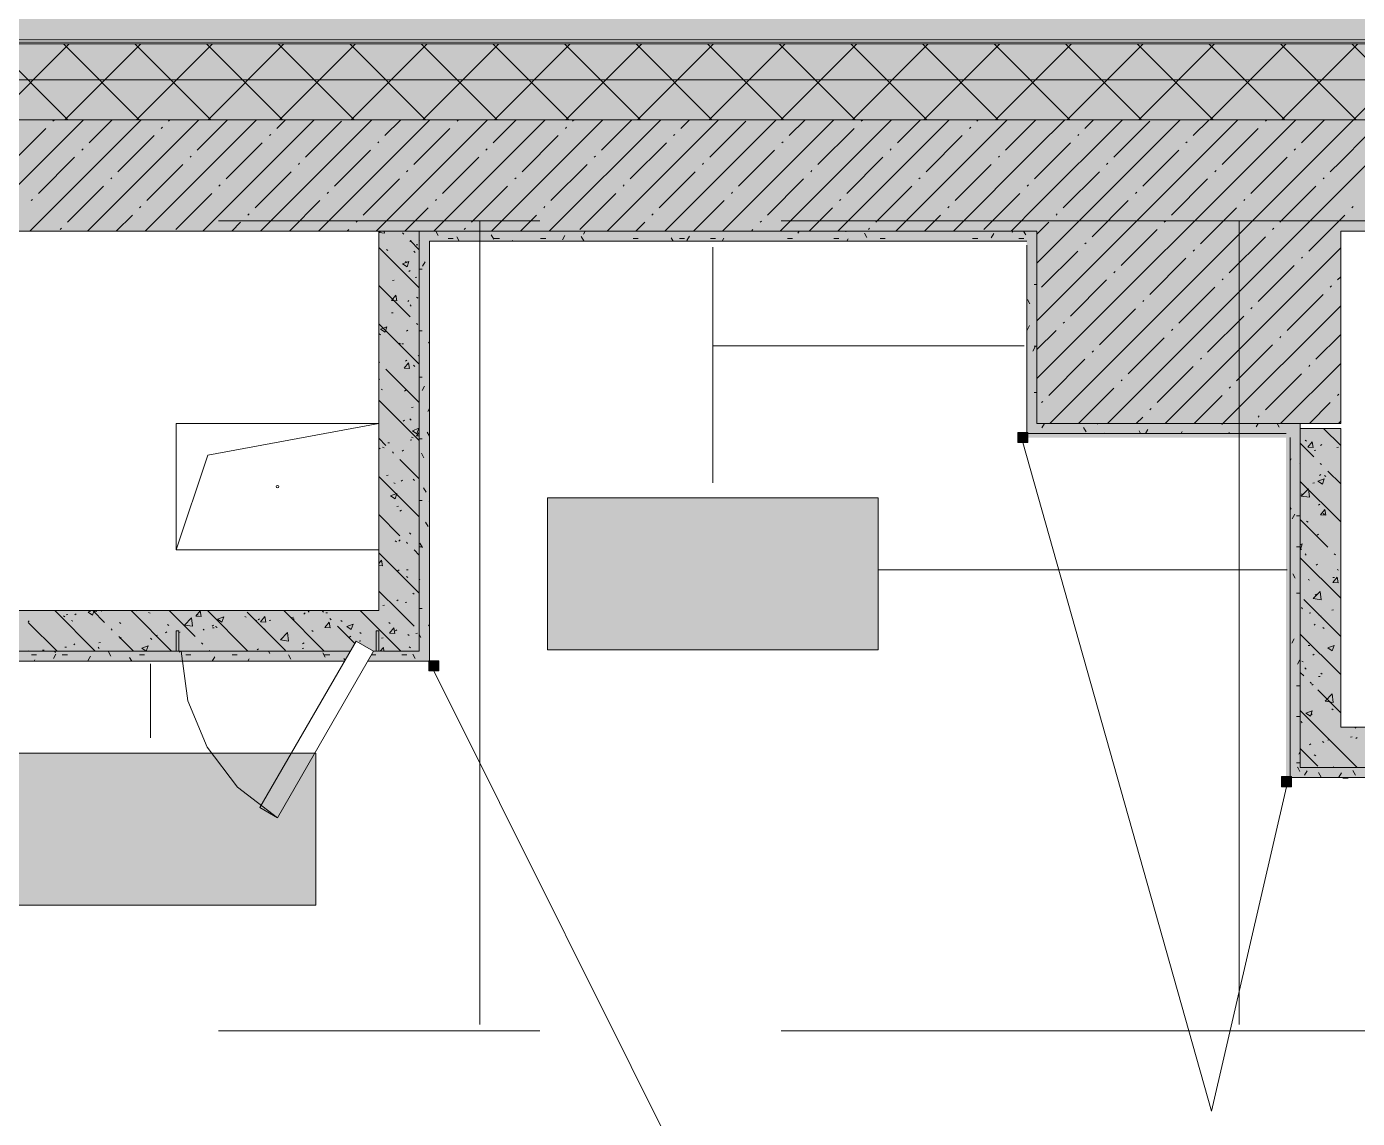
# Model space of a CAD drawing. Header units: millimetres. Extents: x -3817 to 677485, y -22715 to 103890.
# Drawn here: x 568283 to 570911, y 15104 to 17261 of the extents above; entities that cross this region are included whole.
import ezdxf

# ---------------------------------------------------------------- set-up
doc = ezdxf.new("R2010")
doc.units = ezdxf.units.MM
doc.layers.add('PDF _Геометрия', color=7, linetype='Continuous', true_color=0x1d1d1d)
doc.layers.add('PDF _Сплошная заливка', color=7, linetype='Continuous', true_color=0xffffff)

msp = doc.modelspace()

# ---------------------------------------------------------------- hatches: boundary and pattern name
at = {"layer": 'PDF _Сплошная заливка', "true_color": 0xd4d4d4, "transparency": 33554559}
msp.add_hatch(color=254, dxfattribs=at).paths.add_polyline_path([(551323.7, 16651.8), (551900.1, 16651.8), (551900.1, 17234.9), (590928.1, 17234.9), (590928.1, 25765.2), (586096.2, 25765.2), (586096.2, 29274.9), (549759, 29274.9), (549759, 16651.8), (550593, 16651.8)])
at = {"layer": 'PDF _Сплошная заливка', "transparency": 33554559}
h = msp.add_hatch(color=256, dxfattribs=at)
h.paths.add_polyline_path([(585778.1, 17076.9), (587578.1, 17076.9), (587578.1, 17226.9), (585778.1, 17226.9)], flags=0)
h.paths.add_polyline_path([(584278.1, 17076.9), (584278.1, 17226.9), (582195.1, 17226.9), (582195.1, 17076.9), (584206.9, 17076.9)], flags=0)
h.paths.add_polyline_path([(585178.1, 17076.9), (585408.1, 17076.9), (585408.1, 17226.9), (585178.1, 17226.9)], flags=0)
h.paths.add_polyline_path([(588858.1, 17076.9), (588858.1, 17226.9), (588478.1, 17226.9), (588478.1, 17076.9), (588591.4, 17076.9)], flags=0)
h.paths.add_polyline_path([(591155.8, 17076.9), (591155.8, 17226.9), (588878.1, 17226.9), (588878.1, 17076.9), (590783.6, 17076.9)], flags=0)
h.paths.add_polyline_path([(581284, 17076.9), (581395.1, 17076.9), (581395.1, 17226.9), (577788.4, 17226.9), (577788.4, 17076.9), (579822.5, 17076.9)], flags=0)
h.paths.add_polyline_path([(576588.4, 17076.9), (576588.4, 17226.9), (571968.1, 17226.9), (571968.1, 17076.9), (574678.1, 17076.9)], flags=0)
h.paths.add_polyline_path([(571053.6, 17076.9), (571168.1, 17076.9), (571168.1, 17226.9), (565028.1, 17226.9), (565028.1, 17076.9), (569592.2, 17076.9)], flags=0)
h.paths.add_polyline_path([(557900.3, 17076.9), (558928.1, 17076.9), (558928.1, 17226.9), (552208.1, 17226.9), (552208.1, 17169.9), (552058.1, 17169.9), (552058.1, 17076.9), (556828.1, 17076.9)], flags=0)
h.paths.add_polyline_path([(560092.6, 17076.9), (560428.1, 17076.9), (560428.1, 17226.9), (559828.1, 17226.9), (559828.1, 17076.9)], flags=0)
h.paths.add_polyline_path([(561328.1, 17076.9), (561928.1, 17076.9), (561928.1, 17226.9), (561328.1, 17226.9)], flags=0)
h = msp.add_hatch(color=256, dxfattribs=at)
h.paths.add_polyline_path([(567838.1, 16856.9), (570278.4, 16856.9), (570278.4, 17076.9), (566598.1, 17076.9), (566598.1, 16856.9), (567399.9, 16856.9)], flags=0)
h.paths.add_polyline_path([(584278.1, 16856.9), (584278.1, 17076.9), (582778.1, 17076.9), (582778.1, 16856.9), (584206.9, 16856.9)], flags=0)
h.paths.add_polyline_path([(571168.1, 16856.9), (571168.1, 17076.9), (570878.4, 17076.9), (570878.4, 16856.9), (571053.6, 16856.9)], flags=0)
h.paths.add_polyline_path([(572378.1, 16856.9), (574078.1, 16856.9), (574078.1, 17076.9), (571968.1, 17076.9), (571968.1, 16856.9), (572158.1, 16856.9)], flags=0)
h.paths.add_polyline_path([(581395.1, 16856.9), (581395.1, 17076.9), (578578.1, 17076.9), (578578.1, 16856.9), (581284, 16856.9)], flags=0)
h.paths.add_polyline_path([(577978.1, 16856.9), (577978.1, 17076.9), (577788.4, 17076.9), (577788.4, 16856.9)], flags=0)
h.paths.add_polyline_path([(576588.4, 16856.9), (576588.4, 17076.9), (574678.1, 17076.9), (574678.1, 16856.9)], flags=0)
for points in [[(570278.4, 16476.9), (570878.4, 16477.7), (570878.4, 17076.9), (570278.4, 17076.9), (570278.4, 16477.7)], [(568978.1, 16106.9), (569058.1, 16106.9), (569058.1, 16856.9), (568978.1, 16856.9), (568978.1, 16477.7)], [(570778.4, 15796.9), (570798.4, 15796.9), (570798.4, 16476.9), (570778.4, 16476.9), (570778.4, 16448.9)], [(568743.5, 16026.9), (568921.9, 16026.9), (568933.5, 16046.9), (568968.1, 16026.9), (568973.1, 16026.9), (568973.1, 16066.9), (568978.1, 16066.9), (568978.1, 16026.9), (569058.1, 16026.9), (569058.1, 16106.9), (568038.1, 16106.9), (568038.1, 16026.9), (568578.1, 16026.9), (568578.1, 16066.9), (568583.1, 16066.9), (568583.1, 16026.9)], [(572158.1, 15796.9), (572158.1, 15876.9), (570878.4, 15876.9), (570878.4, 15796.9), (572138.1, 15796.9)], [(571053.6, 15776.9), (572138.1, 15776.9), (572138.1, 15796.9), (570778.4, 15796.9), (570778.4, 15776.9)]]:
    msp.add_hatch(color=256, dxfattribs=at).paths.add_polyline_path(points)
h = msp.add_hatch(color=256, dxfattribs=at)
h.paths.add_polyline_path([(568038.1, 16006.9), (568910.4, 16006.9), (568921.9, 16026.9), (568038.1, 16026.9)], flags=0)
h.paths.add_polyline_path([(568968.1, 16006.9), (569058.1, 16006.9), (569058.1, 16026.9), (568967.1, 16025.1), (568956.6, 16006.9)], flags=0)

# ---------------------------------------------------------------- linework, layer by layer
at = {"layer": 'PDF _Геометрия', "color": 8, "lineweight": 9, "true_color": 0x808080}
msp.add_lwpolyline([(590928.1, 17234.9), (590928.1, 25765.2), (586096.2, 25765.2), (586096.2, 29274.9), (549759, 29274.9), (549759, 16651.8), (551900.1, 16651.8), (551900.1, 17234.9)], close=True, dxfattribs=at)
at = {"layer": 'PDF _Геометрия', "color": 9, "lineweight": 9, "true_color": 0xc0c0c0}
for points in [[(565109.4, 16855.9), (565109.4, 16396.8), (565129.4, 16396.8), (565329.4, 16396.8), (565329.4, 16876.9), (565878.1, 16876.9), (565878.1, 17076.9), (571168.1, 17076.9), (571168.1, 17234.9), (565028.1, 17234.9), (565028.1, 17076.9), (565028.1, 16876.9), (565008.6, 16876.9)], [(570878.4, 16856.9), (571168.1, 16856.9), (571168.1, 17076.9), (571168.1, 16856.9), (571968.1, 16856.9), (572158.1, 16856.9), (572158.1, 15876.9), (570878.4, 15876.9), (570878.4, 16466.9), (570798.4, 16466.9), (570798.4, 15796.9), (570878.4, 15796.9), (572138.1, 15796.9), (570798.4, 15796.9), (570798.4, 16476.9), (570778.4, 16476.9), (570278.4, 16476.9), (570278.4, 16856.9)], [(568578.1, 16106.9), (568978.1, 16106.9), (568038.1, 16106.9), (568038.1, 16856.9), (568978.1, 16856.9), (568978.1, 16106.9)], [(568956.6, 16006.9), (569058.1, 16006.9), (569078.1, 16006.9), (569078.1, 16836.9), (570258.4, 16836.9)], [(570258.4, 16476.9), (570258.4, 16456.9), (570770.4, 16456.9)], [(568046.1, 16006.9), (568910.4, 16006.9)], [(570778.4, 15796.9), (570778.4, 15776.9), (572138.1, 15776.9)]]:
    msp.add_lwpolyline(points, dxfattribs=at)
at = {"layer": 'PDF _Геометрия', "color": 7, "lineweight": 9}
for points in [[(571168.1, 17229.9), (565028.1, 17229.9)], [(571168.1, 17226.9), (565028.1, 17226.9)], [(571168.1, 17155.9), (565028.1, 17155.9)], [(571168.1, 17076.9), (570878.4, 17076.9), (570278.4, 17076.9), (566478.1, 17076.9)], [(570258.4, 16856.9), (569058.1, 16856.9), (568978.1, 16856.9)], [(569058.1, 16836.9), (569058.1, 16106.9), (569058.1, 16836.9), (569058.1, 16856.9), (570258.4, 16856.9), (570278.4, 16856.9), (570278.4, 16476.9), (570878.4, 16476.9), (570878.4, 16856.9)], [(570252.9, 16630.1), (569638.1, 16630.1), (569638.1, 16359.6), (569638.1, 16825.1)], [(570258.4, 16828.9), (570258.4, 16476.9)], [(568578.1, 16226.9), (568640.6, 16414.4), (568978.1, 16476.9), (568978.1, 16226.9), (568578.1, 16226.9), (568578.1, 16476.9), (568978.1, 16476.9), (568578.1, 16476.9), (568578.1, 16226.9), (568978.1, 16226.9)], [(570771.2, 15758.9), (570623, 15117.9), (570250.4, 16439.4)], [(570778.4, 16448.9), (570778.4, 15796.9)], [(570772.9, 16187.6), (569964.7, 16187.6)], [(568527.4, 16001.9), (568527.4, 15855.3)], [(569086.9, 15987.9), (569606.7, 14945.9), (570276, 14945.9), (569608.5, 14945.9), (569150.1, 13394.9)]]:
    msp.add_lwpolyline(points, dxfattribs=at)
at = {"layer": 'PDF _Геометрия', "lineweight": 9}
for points in [[(568363.7, 17076.9), (568213.7, 17226.9)], [(568216.6, 17076.9), (568366.6, 17226.9)], [(568505.1, 17076.9), (568355.1, 17226.9)], [(568358.1, 17076.9), (568508.1, 17226.9)], [(568646.5, 17076.9), (568496.5, 17226.9)], [(568499.5, 17076.9), (568649.5, 17226.9)], [(568787.9, 17076.9), (568637.9, 17226.9)], [(568640.9, 17076.9), (568790.9, 17226.9)], [(568929.3, 17076.9), (568779.3, 17226.9)], [(568782.3, 17076.9), (568932.3, 17226.9)], [(569070.8, 17076.9), (568920.8, 17226.9)], [(568923.7, 17076.9), (569073.8, 17226.9)], [(569212.2, 17076.9), (569062.2, 17226.9)], [(569065.2, 17076.9), (569215.2, 17226.9)], [(569353.6, 17076.9), (569203.6, 17226.9)], [(569206.6, 17076.9), (569356.6, 17226.9)], [(569495, 17076.9), (569345, 17226.9)], [(569348, 17076.9), (569498, 17226.9)], [(569636.4, 17076.9), (569486.4, 17226.9)], [(569489.4, 17076.9), (569639.4, 17226.9)], [(569777.9, 17076.9), (569627.9, 17226.9)], [(569630.9, 17076.9), (569780.9, 17226.9)], [(569919.3, 17076.9), (569769.3, 17226.9)], [(569772.3, 17076.9), (569922.3, 17226.9)], [(570060.7, 17076.9), (569910.7, 17226.9)], [(569913.7, 17076.9), (570063.7, 17226.9)], [(570202.1, 17076.9), (570052.1, 17226.9)], [(570055.1, 17076.9), (570205.1, 17226.9)], [(570343.6, 17076.9), (570193.6, 17226.9)], [(570196.5, 17076.9), (570346.5, 17226.9)], [(570485, 17076.9), (570335, 17226.9)], [(570338, 17076.9), (570488, 17226.9)], [(570626.4, 17076.9), (570476.4, 17226.9)], [(570479.4, 17076.9), (570629.4, 17226.9)], [(570767.8, 17076.9), (570617.8, 17226.9)], [(570620.8, 17076.9), (570770.8, 17226.9)], [(570909.2, 17076.9), (570759.2, 17226.9)], [(570762.2, 17076.9), (570912.2, 17226.9)], [(571050.7, 17076.9), (570900.7, 17226.9)], [(570903.6, 17076.9), (571053.6, 17226.9)], [(568174.6, 16856.9), (568394.6, 17076.9)], [(568288.6, 16856.9), (568508.6, 17076.9)], [(568334.6, 17073.9), (568337, 17076.3)], [(568402.7, 16856.9), (568622.7, 17076.9)], [(568405.9, 17031.2), (568451.6, 17076.9)], [(568516.7, 16856.9), (568736.7, 17076.9)], [(568548.4, 17059.7), (568550.8, 17062)], [(568562.7, 17073.9), (568565.6, 17076.9)], [(568619.7, 17016.9), (568679.7, 17076.9)], [(568630.8, 16856.9), (568850.8, 17076.9)], [(568744.8, 16856.9), (568964.8, 17076.9)], [(568776.5, 17059.7), (568793.7, 17076.9)], [(568833.6, 17002.6), (568904.8, 17073.9)], [(568858.9, 16856.9), (569078.9, 17076.9)], [(568972.9, 16856.9), (569192.9, 17076.9)], [(568990.4, 17045.4), (569021.8, 17076.9)], [(569087, 16856.9), (569307, 17076.9)], [(569132.9, 17073.9), (569135.3, 17076.3)], [(569201, 16856.9), (569421, 17076.9)], [(569204.2, 17031.2), (569249.9, 17076.9)], [(569315.1, 16856.9), (569535.1, 17076.9)], [(569346.8, 17059.7), (569349.2, 17062)], [(569361, 17073.9), (569364, 17076.9)], [(569418.1, 17016.9), (569478, 17076.9)], [(569429.1, 16856.9), (569649.1, 17076.9)], [(569543.1, 16856.9), (569763.1, 17076.9)], [(569574.9, 17059.7), (569592.1, 17076.9)], [(569631.9, 17002.6), (569703.2, 17073.9)], [(569657.2, 16856.9), (569877.2, 17076.9)], [(569771.2, 16856.9), (569991.2, 17076.9)], [(569788.7, 17045.4), (569820.2, 17076.9)], [(569885.3, 16856.9), (570105.3, 17076.9)], [(569931.3, 17073.9), (569933.7, 17076.3)], [(569999.3, 16856.9), (570219.3, 17076.9)], [(570002.6, 17031.2), (570048.3, 17076.9)], [(570113.4, 16856.9), (570278.4, 17021.8), (570333.4, 17076.9)], [(570145.1, 17059.7), (570147.5, 17062)], [(570159.4, 17073.9), (570162.3, 17076.9)], [(570216.4, 17016.9), (570276.4, 17076.9)], [(570227.4, 16856.9), (570278.4, 16907.8), (570447.4, 17076.9)], [(570278.4, 16793.7), (570561.5, 17076.9)], [(570278.4, 16679.7), (570675.5, 17076.9)], [(570278.4, 16565.6), (570789.6, 17076.9)], [(570303.6, 16476.9), (570878.4, 17051.6), (570903.6, 17076.9)], [(570373.2, 17059.7), (570390.4, 17076.9)], [(570417.7, 16476.9), (570878.4, 16937.5), (571017.7, 17076.9)], [(570430.3, 17002.6), (570501.5, 17073.9)], [(570587.1, 17045.4), (570618.5, 17076.9)], [(570729.6, 17073.9), (570732, 17076.3)], [(570800.9, 17031.2), (570846.6, 17076.9)], [(568249.1, 16988.4), (568320.3, 17059.7)], [(568462.9, 16974.1), (568534.2, 17045.4)], [(568762.3, 17045.4), (568764.7, 17047.8)], [(569047.4, 16988.4), (569118.7, 17059.7)], [(569261.2, 16974.1), (569332.5, 17045.4)], [(569560.6, 17045.4), (569563, 17047.8)], [(569845.7, 16988.4), (569917, 17059.7)], [(570059.6, 16974.1), (570130.9, 17045.4)], [(570359, 17045.4), (570361.3, 17047.8)], [(570644.1, 16988.4), (570715.4, 17059.7)], [(570857.9, 16974.1), (570878.4, 16994.6), (570929.2, 17045.4)], [(568391.6, 17016.9), (568394, 17019.3)], [(568676.7, 16959.9), (568748, 17031.2)], [(568890.6, 16945.6), (568961.9, 17016.9)], [(568976.1, 17031.2), (568978.5, 17033.5)], [(569190, 17016.9), (569192.3, 17019.3)], [(569475.1, 16959.9), (569546.4, 17031.2)], [(569688.9, 16945.6), (569760.2, 17016.9)], [(569774.5, 17031.2), (569776.8, 17033.5)], [(569988.3, 17016.9), (569990.7, 17019.3)], [(570273.4, 16959.9), (570278.4, 16964.8), (570344.7, 17031.2)], [(570487.3, 16945.6), (570558.6, 17016.9)], [(570572.8, 17031.2), (570575.2, 17033.5)], [(570786.7, 17016.9), (570789, 17019.3)], [(568306.1, 16931.4), (568377.4, 17002.6)], [(568519.9, 16917.1), (568591.2, 16988.4)], [(568605.5, 17002.6), (568607.8, 17005)], [(568819.3, 16988.4), (568821.7, 16990.8)], [(569104.4, 16931.4), (569175.7, 17002.6)], [(569318.3, 16917.1), (569389.6, 16988.4)], [(569403.8, 17002.6), (569406.2, 17005)], [(569617.7, 16988.4), (569620, 16990.8)], [(569902.8, 16931.4), (569974.1, 17002.6)], [(570116.6, 16917.1), (570187.9, 16988.4)], [(570202.2, 17002.6), (570204.5, 17005)], [(570416, 16988.4), (570418.4, 16990.8)], [(570701.1, 16931.4), (570772.4, 17002.6)], [(568448.6, 16959.9), (568451, 16962.2)], [(568733.8, 16902.8), (568805.1, 16974.1)], [(568947.6, 16888.6), (569018.9, 16959.9)], [(569033.1, 16974.1), (569035.5, 16976.5)], [(569247, 16959.9), (569249.4, 16962.2)], [(569532.1, 16902.8), (569603.4, 16974.1)], [(569746, 16888.6), (569817.2, 16959.9)], [(569831.5, 16974.1), (569833.9, 16976.5)], [(570045.3, 16959.9), (570047.7, 16962.2)], [(570330.5, 16902.8), (570401.7, 16974.1)], [(570544.3, 16888.6), (570615.6, 16959.9)], [(570629.8, 16974.1), (570632.2, 16976.5)], [(570843.7, 16959.9), (570846.1, 16962.2)], [(568363.1, 16874.3), (568434.4, 16945.6)], [(568577, 16860.1), (568648.2, 16931.4)], [(568662.5, 16945.6), (568664.9, 16948)], [(568876.3, 16931.4), (568878.7, 16933.7)], [(569161.5, 16874.3), (569232.7, 16945.6)], [(569375.3, 16860.1), (569446.6, 16931.4)], [(569460.8, 16945.6), (569463.2, 16948)], [(569674.7, 16931.4), (569677, 16933.7)], [(569959.8, 16874.3), (570031.1, 16945.6)], [(570173.6, 16860.1), (570244.9, 16931.4)], [(570259.2, 16945.6), (570261.5, 16948)], [(570473, 16931.4), (570475.4, 16933.7)], [(570758.1, 16874.3), (570829.4, 16945.6)], [(568291.8, 16917.1), (568294.2, 16919.5)], [(568505.7, 16902.8), (568508, 16905.2)], [(568801.8, 16856.9), (568862.1, 16917.1)], [(569090.2, 16917.1), (569092.5, 16919.5)], [(569304, 16902.8), (569306.4, 16905.2)], [(569600.2, 16856.9), (569660.4, 16917.1)], [(569888.5, 16917.1), (569890.9, 16919.5)], [(570102.4, 16902.8), (570104.7, 16905.2)], [(570387.5, 16845.8), (570458.8, 16917.1)], [(570686.9, 16917.1), (570689.2, 16919.5)], [(570900.7, 16902.8), (570903.1, 16905.2)], [(568459.7, 16856.9), (568491.4, 16888.6)], [(568719.5, 16888.6), (568721.9, 16891)], [(569029.9, 16856.9), (569075.9, 16902.8)], [(569258, 16856.9), (569289.8, 16888.6)], [(569517.9, 16888.6), (569520.2, 16891)], [(569828.3, 16856.9), (569874.3, 16902.8)], [(570056.4, 16856.9), (570088.1, 16888.6)], [(570316.2, 16888.6), (570318.6, 16891)], [(570601.3, 16831.6), (570672.6, 16902.8)], [(570815.2, 16817.3), (570878.4, 16880.5), (570886.4, 16888.6)], [(568348.9, 16860.1), (568351.2, 16862.4)], [(568687.8, 16856.9), (568705.3, 16874.3)], [(568915.9, 16856.9), (568919.1, 16860.1)], [(568933.4, 16874.3), (568935.7, 16876.7)], [(569147.2, 16860.1), (569149.6, 16862.4)], [(569486.1, 16856.9), (569503.6, 16874.3)], [(569714.2, 16856.9), (569717.4, 16860.1)], [(569731.7, 16874.3), (569734.1, 16876.7)], [(569945.5, 16860.1), (569947.9, 16862.4)], [(570278.4, 16850.8), (570301.9, 16874.3)], [(570444.5, 16788.8), (570515.8, 16860.1)], [(570530, 16874.3), (570532.4, 16876.7)], [(570743.9, 16860.1), (570746.3, 16862.4)], [(570373.2, 16831.6), (570375.6, 16833.9)], [(570658.3, 16774.5), (570729.6, 16845.8)], [(570287.7, 16746), (570359, 16817.3)], [(570501.5, 16731.8), (570572.8, 16803.1)], [(570531.7, 16476.9), (570878.4, 16823.5)], [(570587.1, 16817.3), (570589.4, 16819.7)], [(570800.9, 16803.1), (570803.3, 16805.4)], [(570430.3, 16774.5), (570432.6, 16776.9)], [(570715.4, 16717.5), (570786.7, 16788.8)], [(570344.7, 16689), (570416, 16760.3)], [(570558.6, 16674.7), (570629.8, 16746)], [(570644.1, 16760.3), (570646.5, 16762.7)], [(570857.9, 16746), (570860.3, 16748.4)], [(570872.2, 16760.3), (570878.4, 16766.5)], [(570487.3, 16717.5), (570489.6, 16719.9)], [(570772.4, 16660.5), (570843.7, 16731.8)], [(570401.7, 16632), (570473, 16703.3)], [(570645.8, 16476.9), (570878.4, 16709.4)], [(570701.1, 16703.3), (570703.5, 16705.6)], [(570330.5, 16674.7), (570332.8, 16677.1)], [(570615.6, 16617.7), (570686.9, 16689)], [(570278.4, 16622.7), (570316.2, 16660.5)], [(570458.8, 16575), (570530, 16646.2)], [(570544.3, 16660.5), (570546.7, 16662.9)], [(570758.1, 16646.2), (570760.5, 16648.6)], [(570829.4, 16603.5), (570878.4, 16652.4)], [(570387.5, 16617.7), (570389.9, 16620.1)], [(570672.6, 16560.7), (570743.9, 16632)], [(570301.9, 16532.2), (570373.2, 16603.5)], [(570515.8, 16517.9), (570587.1, 16589.2)], [(570601.3, 16603.5), (570603.7, 16605.8)], [(570759.8, 16476.9), (570878.4, 16595.4)], [(570815.2, 16589.2), (570817.5, 16591.6)], [(570444.5, 16560.7), (570446.9, 16563.1)], [(570729.6, 16503.7), (570800.9, 16575)], [(570360.7, 16476.9), (570430.3, 16546.4)], [(570658.3, 16546.4), (570660.7, 16548.8)], [(570287.7, 16517.9), (570290.1, 16520.3)], [(570588.8, 16476.9), (570644.1, 16532.2)], [(570816.9, 16476.9), (570857.9, 16517.9)], [(570872.2, 16532.2), (570874.6, 16534.6)], [(570474.7, 16476.9), (570487.3, 16489.4)], [(570501.5, 16503.7), (570503.9, 16506)], [(570715.4, 16489.4), (570717.7, 16491.8)], [(570873.9, 16476.9), (570878.4, 16481.3)]]:
    msp.add_lwpolyline(points, dxfattribs=at)
at = {"layer": 'PDF _Геометрия', "color": 253, "lineweight": 9, "true_color": 0xaaaaaa}
for points in [[(568661.5, 16876.9), (569296.5, 16876.9)], [(569178.1, 15289.5), (569178.1, 16877)], [(569772.8, 16876.9), (571360.3, 16876.9)], [(570678.1, 15289.5), (570678.1, 16877)], [(568588.1, 16026.9), (568601.1, 15928.5), (568639, 15836.9), (568699.4, 15758.2), (568778.1, 15697.8)], [(568661.5, 15276.9), (569296.5, 15276.9)], [(569772.8, 15276.9), (571360.3, 15276.9)]]:
    msp.add_lwpolyline(points, dxfattribs=at)
at = {"layer": 'PDF _Геометрия', "color": 252, "lineweight": 9, "true_color": 0x878787}
for points in [[(568989.5, 16852.9), (568978.9, 16853.8), (568981.4, 16856.9)], [(568989.5, 16852.8), (568988.8, 16856.9)], [(569027.6, 16850.5), (569025.1, 16853.1)], [(569039.6, 16836.3), (569042.2, 16838.4)], [(569058.1, 16820.1), (569040.2, 16838)], [(569052.3, 16829.4), (569055.6, 16829.9)], [(569058.1, 16744.6), (568978.1, 16824.6)], [(568993.3, 16820.4), (568996.1, 16818.6)], [(569047.4, 16816.9), (569049.8, 16814.6)], [(569034, 16785.9), (569025.1, 16791.9), (569037.6, 16796.7)], [(569030.8, 16796.5), (569033.6, 16794.7)], [(569034, 16785.9), (569037.6, 16796.7)], [(569037.4, 16777.1), (569040.1, 16779.2)], [(569040.2, 16687.1), (568978.1, 16749.2)], [(569005.5, 16759.3), (569008.8, 16759.7)], [(569050, 16765.2), (569053.4, 16765.6)], [(569014.2, 16719.1), (569003.5, 16720), (569012.1, 16730.3)], [(569014.2, 16719.1), (569012.1, 16730.2)], [(569035.3, 16718), (569037.9, 16720)], [(569052.9, 16726), (569055.7, 16724.2)], [(569003.3, 16695), (569006.6, 16695.5)], [(569040, 16710.8), (569042.5, 16708.5)], [(569058.1, 16593.7), (568978.1, 16673.7)], [(568990.7, 16657), (568981.9, 16663), (568994.3, 16667.7)], [(568990.7, 16657), (568994.3, 16667.7)], [(569055.3, 16672), (569052.8, 16674.5)], [(568978.9, 16654), (568981.4, 16651.7)], [(569033.1, 16658.8), (569035.8, 16660.8)], [(569018.2, 16635.2), (569021.1, 16633.4)], [(569023.8, 16633.8), (569027.1, 16634.2)], [(568979.9, 16596.6), (568978.1, 16598.3)], [(569038.8, 16585.4), (569028.2, 16586.3), (569036.8, 16596.5)], [(569030.9, 16599.6), (569033.6, 16601.6)], [(569038.8, 16585.4), (569036.8, 16596.5)], [(569046.8, 16591.8), (569049.3, 16589.5)], [(569055.7, 16611.3), (569058.1, 16609.8)], [(568978.1, 16563.8), (568980.4, 16564.1)], [(569058.1, 16518.3), (568992.4, 16584)], [(568982.9, 16544.8), (568985.7, 16543)], [(569028.8, 16540.4), (569031.4, 16542.4)], [(569058.1, 16442.9), (568978.1, 16522.9)], [(569026.6, 16481.2), (569029.3, 16483.2)], [(569039.5, 16485.7), (569042, 16483.4)], [(569042.6, 16508.3), (569045.9, 16508.8)], [(569053.6, 16456.5), (569044.7, 16462.4), (569057.2, 16467.2)], [(569058.1, 16452.1), (569052.9, 16452.6), (569058.1, 16458.8)], [(569053.6, 16456.5), (569057.2, 16467.2)], [(570878.4, 16433), (570844.5, 16466.9)], [(568992.4, 16433.1), (568978.1, 16447.5)], [(568995.8, 16438.2), (568999.1, 16438.6)], [(569040.3, 16444), (569043.6, 16444.5)], [(569043.1, 16449.9), (569046, 16448.1)], [(570825.5, 16410.5), (570798.4, 16437.6)], [(570808.5, 16444), (570811, 16441.8)], [(570824.2, 16429.2), (570813.6, 16430.1), (570822.2, 16440.3)], [(570824.3, 16429.2), (570822.2, 16440.3)], [(570838.6, 16433.4), (570841.3, 16435.4)], [(568978.4, 16428.8), (568980.9, 16426.6)], [(568985.7, 16430.1), (568988.6, 16428.3)], [(569007.5, 16418), (569005, 16420.6)], [(569058.1, 16367.5), (569020.1, 16405.5)], [(569024.5, 16422), (569027.1, 16424)], [(570825.9, 16423.3), (570829.3, 16423.7)], [(570870.5, 16429.1), (570873.8, 16429.6)], [(570840.6, 16395.4), (570838.1, 16397.9)], [(570878.4, 16357.6), (570853.2, 16382.8)], [(569058.1, 16292), (568978.1, 16372)], [(568993.5, 16373.9), (568996.9, 16374.4)], [(569007.8, 16359.6), (569010.6, 16357.8)], [(569022.3, 16362.8), (569025, 16364.9)], [(569046.3, 16366.6), (569048.8, 16364.3)], [(570878.4, 16282.1), (570798.4, 16362.1)], [(570823.7, 16359), (570827, 16359.4)], [(570842.2, 16356.8), (570833.4, 16362.8), (570845.8, 16367.5)], [(570836.5, 16374.2), (570839.1, 16376.2)], [(570842.2, 16356.8), (570845.9, 16367.5)], [(570846.5, 16373.7), (570849.3, 16371.9)], [(569010.3, 16327.5), (569001.5, 16333.5), (569013.9, 16338.3)], [(569010.3, 16327.5), (569013.9, 16338.3)], [(570816.5, 16330.8), (570800.6, 16333.2), (570814.5, 16347.7)], [(570801.2, 16337.9), (570803.7, 16335.7)], [(570816.5, 16330.8), (570814.5, 16347.6)], [(569014.1, 16312.7), (569017.4, 16313.1)], [(569020.1, 16303.6), (569022.8, 16305.7)], [(570834.3, 16315), (570837, 16317)], [(570848.9, 16295.4), (570838.3, 16296.4), (570846.9, 16306.6)], [(570848.9, 16295.4), (570846.9, 16306.6)], [(569020.1, 16254.6), (568978.1, 16296.6)], [(570853.2, 16232), (570798.4, 16286.8)], [(570811.1, 16283.4), (570814, 16281.6)], [(570843.8, 16298.9), (570846.3, 16296.6)], [(570844.2, 16297.7), (570847.6, 16298.2)], [(569018, 16244.4), (569020.6, 16246.5)], [(569039, 16260.5), (569041.4, 16258.3)], [(570832.1, 16255.8), (570834.8, 16257.8)], [(569058.1, 16141.1), (568978.1, 16221.1)], [(569010.6, 16244.8), (569013.5, 16243)], [(569035.2, 16239.5), (569032.7, 16242)], [(569058.1, 16216.6), (569047.8, 16226.9)], [(570798.4, 16237), (570802.6, 16238.6)], [(570798.4, 16228.3), (570799, 16227.9)], [(570798.4, 16227.7), (570800.8, 16228)], [(570799, 16227.9), (570802.6, 16238.6)], [(568978.1, 16200.3), (568983.3, 16206.5)], [(568978.1, 16203.5), (568980.4, 16201.4)], [(568978.1, 16195.9), (568985.3, 16195.3)], [(568985.3, 16195.3), (568983.3, 16206.4)], [(570878.4, 16131.3), (570798.4, 16211.3)], [(570808, 16218.9), (570810.5, 16216.6)], [(570830, 16196.6), (570832.6, 16198.6)], [(570868.2, 16216.9), (570865.7, 16219.4)], [(569015.8, 16185.3), (569018.5, 16187.3)], [(569032.7, 16174.3), (569035.5, 16172.5)], [(569032.8, 16187.2), (569036.2, 16187.6)], [(570814, 16168.6), (570816.8, 16166.8)], [(570873.6, 16161.7), (570863, 16162.6), (570871.5, 16172.8)], [(570863, 16172.3), (570866.3, 16172.7)], [(570871.4, 16188.5), (570874.3, 16186.7)], [(570873.6, 16161.7), (570871.5, 16172.8)], [(569047.8, 16076.1), (569017, 16106.9), (568978.1, 16145.7)], [(569045.8, 16141.5), (569048.3, 16139.2)], [(570840, 16128.1), (570824.2, 16130.6), (570838.1, 16145)], [(570840, 16128.1), (570838.1, 16145)], [(568986.1, 16117.1), (568989.4, 16117.5)], [(569013.6, 16126.1), (569016.3, 16128.1)], [(569030.6, 16122.9), (569033.9, 16123.4)], [(570878.4, 16055.9), (570805.4, 16128.9)], [(570827.8, 16137.4), (570830.5, 16139.5)], [(568418, 16026.9), (568338, 16106.9)], [(568355.7, 16096.9), (568358.2, 16094.6)], [(568360.4, 16098.7), (568363.7, 16099.1)], [(568377.6, 16098.3), (568380.3, 16100.3)], [(568412.8, 16098.2), (568403.9, 16104.1), (568411, 16106.9)], [(568404.9, 16104.5), (568408.3, 16105)], [(568411.4, 16106.9), (568420.4, 16105.5)], [(568412.8, 16098.1), (568415.7, 16106.9)], [(568436.7, 16083.6), (568413.5, 16106.9)], [(568420.4, 16105.5), (568420.2, 16106.9)], [(568429.6, 16106.9), (568431.4, 16105.7)], [(568568.9, 16026.9), (568488.9, 16106.9)], [(568492.4, 16106.9), (568499.9, 16106.2)], [(568499.9, 16106.2), (568499.8, 16106.9)], [(568523.5, 16103.5), (568526.3, 16101.7)], [(568615.3, 16056), (568564.4, 16106.9)], [(568610.1, 16076), (568594.3, 16078.5), (568608.1, 16092.9)], [(568610.1, 16076), (568608.2, 16092.9)], [(568627.4, 16095), (568616.8, 16096), (568625.3, 16106.2)], [(568618.4, 16099.5), (568621.2, 16097.7)], [(568627.4, 16095), (568625.4, 16106.2)], [(568719.8, 16026.9), (568639.8, 16106.9)], [(568668.3, 16083.9), (568659.4, 16089.9), (568671.9, 16094.7)], [(568668.3, 16083.9), (568671.9, 16094.7)], [(568713.3, 16095.5), (568716.2, 16093.7)], [(568793.8, 16028.3), (568718.4, 16103.7)], [(568740.2, 16088.8), (568742.9, 16090.9)], [(568754.9, 16083.9), (568744.3, 16084.8), (568752.9, 16095)], [(568754.9, 16083.9), (568752.9, 16095)], [(568870.6, 16026.9), (568790.6, 16106.9)], [(568806.4, 16093.4), (568809.8, 16093.9)], [(568808.2, 16091.5), (568811.1, 16089.7)], [(568830, 16100.2), (568832.7, 16102.3)], [(568838.4, 16105.9), (568840.9, 16103.6)], [(568869.2, 16103.7), (568866.1, 16106.9)], [(568873.8, 16102.3), (568877.1, 16102.7)], [(568884.3, 16088.7), (568881.8, 16091.2)], [(569021.5, 16026.9), (568941.5, 16106.9)], [(570800.7, 16112.8), (570803.1, 16110.5)], [(570816.2, 16102.1), (570819.5, 16102.6)], [(570836, 16098.1), (570838.9, 16096.3)], [(570860.7, 16108), (570864, 16108.4)], [(568285.3, 16084.9), (568287.9, 16087)], [(568342.6, 16026.9), (568285.9, 16083.6)], [(568371.2, 16087.7), (568374, 16085.9)], [(568451.8, 16068.5), (568449.3, 16071.1)], [(568466.1, 16083.6), (568468.9, 16081.8)], [(568556.6, 16063), (568559.2, 16065)], [(568561, 16079.6), (568563.8, 16077.8)], [(568583.1, 16064), (568585.6, 16064.3)], [(568631, 16070.3), (568633.5, 16068)], [(568648.9, 16076.3), (568651.6, 16078.4)], [(568649.6, 16072.8), (568653, 16073.2)], [(568655.9, 16075.6), (568658.7, 16073.8)], [(568734.7, 16088.1), (568737.2, 16085.8)], [(568750.8, 16071.6), (568753.6, 16069.8)], [(568761.9, 16087.6), (568765.2, 16088)], [(568799.9, 16046.6), (568784.1, 16049.1), (568797.9, 16063.5)], [(568799.9, 16046.6), (568797.9, 16063.5)], [(568845.7, 16067.6), (568848.6, 16065.8)], [(568882.5, 16072.7), (568871.8, 16073.7), (568880.4, 16083.9)], [(568882.5, 16072.7), (568880.4, 16083.9)], [(568930.8, 16042.2), (568896.9, 16076.1)], [(568903.2, 16087.5), (568906, 16085.7)], [(568923.8, 16069.7), (568915, 16075.6), (568927.4, 16080.4)], [(568923.8, 16069.7), (568927.4, 16080.4)], [(568940.6, 16063.6), (568943.5, 16061.8)], [(568998.1, 16083.5), (569000.9, 16081.7)], [(569010, 16061.6), (568999.4, 16062.5), (569007.9, 16072.7)], [(569010, 16061.6), (569007.9, 16072.7)], [(569011.5, 16066.9), (569014.1, 16068.9)], [(570825.7, 16078.2), (570828.3, 16080.3)], [(570843.3, 16073.8), (570845.7, 16071.5)], [(568375.5, 16039.1), (568378.1, 16041.1)], [(568425.5, 16043.3), (568428.8, 16043.7)], [(568493.5, 16026.9), (568464.4, 16056)], [(568466.8, 16051.6), (568469.4, 16053.6)], [(568518.5, 16026.9), (568510, 16032.5), (568522.5, 16037.3)], [(568519, 16026.9), (568522.5, 16037.3)], [(568527.3, 16052.5), (568529.8, 16050.2)], [(568537.8, 16058), (568541.1, 16058.5)], [(568630.4, 16040.9), (568627.8, 16043.4)], [(568827.8, 16041), (568830.5, 16043.1)], [(568920.2, 16054.4), (568922.9, 16056.4)], [(568939.3, 16046.9), (568942.6, 16047.4)], [(568983.8, 16052.8), (568987.1, 16053.2)], [(569035.6, 16059.6), (569038.4, 16057.8)], [(569051.1, 16061.7), (569054.5, 16062.1)], [(570878.4, 15980.4), (570798.4, 16060.4)], [(570814, 16037.9), (570817.3, 16038.3)], [(570861.8, 16027.4), (570853, 16033.3), (570865.4, 16038.1)], [(570861.9, 16027.3), (570865.5, 16038.1)], [(568284.6, 16026.9), (568285.8, 16027.8)], [(568313.6, 16028.5), (568317, 16029)], [(568358.2, 16034.4), (568361.5, 16034.8)], [(568423.6, 16034.7), (568426.1, 16032.4)], [(568644.4, 16026.9), (568642.9, 16028.3)], [(568738, 16029.6), (568740.7, 16031.7)], [(568827, 16032.2), (568830.3, 16032.6)], [(568980.7, 16026.9), (568987.7, 16034.1)], [(568988.5, 16026.9), (568987.7, 16034.1)], [(569038.5, 16035.4), (569040.9, 16033.1)], [(570823.5, 16019), (570826.2, 16021.1)], [(570805.4, 15978), (570798.4, 15985)], [(570801.4, 16007.3), (570804.3, 16005.5)], [(570807.5, 15993.7), (570810, 15991.5)], [(570820.5, 15962.9), (570818, 15965.4)], [(570821.3, 15959.9), (570824, 15961.9)], [(570834.5, 15976.6), (570837.8, 15977)], [(570838.9, 15983.4), (570841.7, 15981.6)], [(570878.4, 15905), (570833, 15950.4)], [(570863.6, 15925.5), (570847.8, 15928), (570861.6, 15942.4)], [(570863.6, 15925.5), (570861.7, 15942.4)], [(570911.1, 15796.9), (570878.4, 15829.5), (570798.4, 15909.5)], [(570818.6, 15898.4), (570809.7, 15904.4), (570822.2, 15909.2)], [(570818.6, 15898.4), (570822.2, 15909.2)], [(570861, 15912.9), (570863.8, 15911.1)], [(570800.1, 15887.7), (570802.6, 15885.4)], [(570819.2, 15900.7), (570821.8, 15902.7)], [(570897.8, 15857), (570901.1, 15857.4)], [(570908.5, 15874.9), (570906.5, 15876.9)], [(570908.3, 15854), (570911, 15856)], [(570833, 15799.5), (570798.4, 15834.2)], [(570817, 15841.5), (570819.7, 15843.5)], [(570842.7, 15848.6), (570845.2, 15846.4)], [(570853.3, 15851.1), (570856.6, 15851.6)], [(570826.3, 15822), (570829.2, 15820.2)], [(570863.8, 15798.1), (570865.8, 15796.9)]]:
    msp.add_lwpolyline(points, dxfattribs=at)
at = {"layer": 'PDF _Геометрия', "color": 253, "lineweight": 9, "true_color": 0x9b9b9b}
for points in [[(569095.7, 16847.8), (569090.7, 16856.5)], [(569386.2, 16856.9), (569382.6, 16850.5)], [(569738.2, 16856.9), (569738, 16856.5)], [(569808.6, 16856.9), (569806, 16852.4)], [(569901, 16855.1), (569900, 16856.9)], [(569942.6, 16844), (569937.6, 16852.7)], [(570192.9, 16851.9), (570187.8, 16843.2)], [(570230.9, 16856.9), (570229.5, 16854.3)], [(570256.4, 16849.2), (570251.9, 16856.9)], [(569058.6, 16838), (569058.1, 16837.2)], [(569115, 16842.5), (569125.1, 16842.5)], [(569137.2, 16836.9), (569132.4, 16845.3)], [(569205.4, 16840.7), (569200.4, 16849.4)], [(569206.4, 16842.5), (569216.5, 16842.5)], [(569242.8, 16836.9), (569242, 16838.3)], [(569297.9, 16842.5), (569307.9, 16842.5)], [(569346, 16848.1), (569340.9, 16839.4)], [(569383.1, 16837.7), (569378.1, 16846.4)], [(569480.8, 16842.5), (569490.8, 16842.5)], [(569559.6, 16836.9), (569555.8, 16843.4)], [(569572.2, 16842.5), (569582.3, 16842.5)], [(569591.7, 16847), (569586.7, 16838.3)], [(569633.2, 16842.5), (569643.2, 16842.5)], [(569659.7, 16842.9), (569656.3, 16836.9)], [(569785.6, 16842.5), (569795.6, 16842.5)], [(569877, 16842.5), (569887.1, 16842.5)], [(569905.5, 16841.8), (569902.6, 16836.9)], [(569968.4, 16842.5), (569978.5, 16842.5)], [(569973.5, 16837.7), (569973, 16836.9)], [(570151.3, 16842.5), (570161.4, 16842.5)], [(570242.8, 16842.5), (570252.8, 16842.5)], [(569058.2, 16790.9), (569058.1, 16791)], [(569058.1, 16781.6), (569064.1, 16781.6)], [(569069.8, 16796.4), (569064.7, 16787.7)], [(570273.2, 16751.1), (570278.4, 16751.1)], [(570264.6, 16713.1), (570259.5, 16721.8)], [(570263.9, 16670.1), (570258.8, 16661.4)], [(569058.1, 16659.7), (569064.1, 16659.7)], [(569078.1, 16634.5), (569076.6, 16637.1)], [(570275, 16628.4), (570270, 16619.7)], [(570273.2, 16629.2), (570278.4, 16629.2)], [(569058.1, 16568.2), (569064.1, 16568.2)], [(569068.7, 16550.6), (569063.6, 16541.9)], [(570273.2, 16537.7), (570278.4, 16537.7)], [(569078.1, 16506.1), (569074.8, 16500.3)], [(569078.1, 16451.6), (569073.6, 16459.4)], [(570293.1, 16476.9), (570288.2, 16468.4)], [(570334.2, 16476.8), (570344.3, 16476.8)], [(570375.3, 16460.3), (570370.3, 16469)], [(570398.7, 16476.9), (570397.9, 16475.5)], [(570412.5, 16456.9), (570411.9, 16457.8)], [(570425.6, 16476.8), (570435.7, 16476.8)], [(570482.9, 16456.9), (570480, 16461.9)], [(570497.4, 16464.9), (570492.7, 16456.9)], [(570517.1, 16476.8), (570527.1, 16476.8)], [(570565.4, 16460.8), (570563.1, 16456.9)], [(570645, 16476.9), (570643.6, 16474.4)], [(570658.9, 16456.9), (570657.7, 16458.9)], [(570700, 16476.8), (570710, 16476.8)], [(570715.4, 16476.9), (570711.7, 16470.3)], [(570757.1, 16469.5), (570752.9, 16476.9)], [(570791.4, 16476.8), (570798.4, 16476.8)], [(569058.1, 16446.3), (569064.1, 16446.3)], [(569067.5, 16409.1), (569062.4, 16417.8)], [(570780.6, 16406.9), (570778.4, 16403)], [(570798.4, 16398.1), (570797.8, 16399.1)], [(569071.5, 16341.1), (569066.5, 16349.8)], [(569058.1, 16324.4), (569064.1, 16324.4)], [(569078.1, 16323.2), (569077.8, 16322.6)], [(570780.5, 16307.1), (570778.4, 16310.8)], [(569075.6, 16273), (569070.6, 16281.7)], [(570787.7, 16297.3), (570782.7, 16288.5)], [(570791.4, 16293.9), (570798.4, 16293.9)], [(569058.1, 16232.9), (569064.1, 16232.9)], [(569064.5, 16231.4), (569059.4, 16240.1)], [(570791.4, 16232.9), (570798.4, 16232.9)], [(569059.4, 16168.8), (569058.1, 16166.6)], [(570788.7, 16171), (570783.7, 16179.7)], [(570791.4, 16141.5), (570798.4, 16141.5)], [(569058.1, 16111), (569064.1, 16111)], [(569078.1, 16079.3), (569076.7, 16076.9)], [(569061.5, 16053.7), (569058.1, 16059.5)], [(570786.6, 16051.5), (570781.6, 16042.8)], [(568292, 16019.6), (568302.1, 16019.6)], [(568340.4, 16020.8), (568335.4, 16012.1)], [(568339.5, 16024), (568337.9, 16026.9)], [(568353, 16019.6), (568363.1, 16019.6)], [(568408.5, 16016.7), (568403.4, 16008)], [(568449.2, 16016.9), (568444.1, 16025.6)], [(568490.2, 16006.9), (568485.8, 16014.5)], [(568505.4, 16019.6), (568515.5, 16019.6)], [(568555.1, 16026.9), (568554.7, 16026.3)], [(568585.2, 16025.1), (568584.2, 16026.9)], [(568596.8, 16019.6), (568606.9, 16019.6)], [(568654.2, 16015.6), (568649.2, 16006.9)], [(568688.3, 16019.6), (568698.3, 16019.6)], [(568722.2, 16011.6), (568719.5, 16006.9)], [(568762.9, 16022.1), (568760.2, 16026.9)], [(568804.6, 16011), (568799.6, 16019.7)], [(568872.6, 16015), (568867.6, 16023.8)], [(568871.2, 16019.6), (568881.2, 16019.6)], [(568911.5, 16008.7), (568909.2, 16012.6)], [(568963.9, 16019.6), (568972.7, 16019.6)], [(569023.6, 16019.6), (569033.6, 16019.6)], [(569050.3, 16012.1), (569045.3, 16020.8)], [(570797.8, 16009.9), (570792.8, 16001.2)], [(568298.8, 16009.7), (568297.2, 16006.9)], [(570791.4, 15958.6), (570798.4, 15958.6)], [(570791.4, 15897.7), (570798.4, 15897.7)], [(570798.4, 15828), (570795.7, 15823.5)], [(570791.4, 15806.2), (570798.4, 15806.2)], [(570798, 15789.2), (570793.5, 15796.9), (570792.9, 15797.9)], [(570811.9, 15790.5), (570806.9, 15781.8)], [(570839.6, 15778.1), (570834.6, 15786.8)], [(570880, 15786.5), (570874.9, 15777.7)], [(570882.8, 15775.7), (570892.9, 15775.7)], [(570907.6, 15782.1), (570902.6, 15790.9)]]:
    msp.add_lwpolyline(points, dxfattribs=at)
at = {"layer": 'PDF _Геометрия', "color": 7, "lineweight": 9}
for points in [[(568978.1, 16476.9), (568978.1, 16226.9), (568578.1, 16226.9), (568578.1, 16476.9)], [(569964.7, 16329.5), (569311.5, 16329.5), (569311.5, 16029.5), (569964.7, 16029.5)], [(568854, 15825.2), (568200.9, 15825.2), (568200.9, 15525.2), (568854, 15525.2)]]:
    msp.add_lwpolyline(points, close=True, dxfattribs=at)
at = {"layer": 'PDF _Геометрия', "color": 7, "lineweight": 20}
for points in [[(570260.4, 16439.4), (570260.4, 16458.9), (570240.4, 16458.9), (570240.4, 16439.4)], [(569096.6, 16007.9), (569077.1, 16007.9), (569077.1, 15987.9), (569096.6, 15987.9)], [(570781, 15778.9), (570761.5, 15778.9), (570761.5, 15758.9), (570781, 15758.9)]]:
    msp.add_lwpolyline(points, close=True, dxfattribs=at)
at = {"layer": 'PDF _Геометрия', "color": 9, "lineweight": 9, "true_color": 0xc0c0c0}
for points in [[(568968.1, 16026.9), (569058.1, 16026.9), (569058.1, 16106.9), (569058.1, 16026.9)], [(568038.1, 16026.9), (568921.9, 16026.9)]]:
    msp.add_lwpolyline(points, close=True, dxfattribs=at)
at = {"layer": 'PDF _Геометрия', "color": 253, "lineweight": 13, "true_color": 0xaaaaaa}
for points in [[(568583.1, 16066.9), (568578.1, 16066.9), (568578.1, 16026.9), (568583.1, 16026.9)], [(568973.1, 16066.9), (568973.1, 16026.9), (568978.1, 16026.9), (568978.1, 16066.9)], [(568778.1, 15697.8), (568968.1, 16026.9), (568933.5, 16046.9), (568743.5, 15717.8)]]:
    msp.add_lwpolyline(points, close=True, dxfattribs=at)
at = {"layer": 'PDF _Геометрия', "color": 7, "lineweight": 9}
msp.add_circle((568778.1, 16351.9), 2.5, dxfattribs=at)
at = {"layer": 'PDF _Сплошная заливка', "lineweight": 35, "transparency": 33554559}
for points in [[(569058.1, 16836.9), (570258.4, 16836.9), (569058.1, 16856.9), (570258.4, 16856.9)], [(570278.4, 16476.9), (570278.4, 16856.9), (570258.4, 16476.9), (570258.4, 16856.9)], [(569078.1, 16006.9), (569078.1, 16836.9), (569058.1, 16006.9), (569058.1, 16836.9)], [(570258.4, 16456.9), (570778.4, 16456.9), (570258.4, 16476.9), (570778.4, 16476.9)], [(570878.4, 15796.9), (570878.4, 16466.9), (570798.4, 15796.9), (570798.4, 16466.9)], [(568578.1, 16026.9), (568583.1, 16026.9), (568578.1, 16066.9), (568583.1, 16066.9)], [(568973.1, 16026.9), (568978.1, 16026.9), (568973.1, 16066.9), (568978.1, 16066.9)]]:
    msp.add_solid(points, dxfattribs=at)
at = {"layer": 'PDF _Сплошная заливка', "color": 1, "lineweight": 35, "transparency": 33554559}
for points in [[(570240.4, 16439.4), (570260.4, 16439.4), (570240.4, 16458.9), (570260.4, 16458.9)], [(570778.4, 16448.9), (570778.4, 16456.9), (570258.4, 16448.9), (570258.4, 16456.9)], [(570778.4, 15768.9), (570778.4, 16456.9), (570770.4, 15768.9), (570770.4, 16456.9)], [(569077.1, 15987.9), (569096.6, 15987.9), (569077.1, 16007.9), (569096.6, 16007.9)], [(570761.5, 15758.9), (570781, 15758.9), (570761.5, 15778.9), (570781, 15778.9)]]:
    msp.add_solid(points, dxfattribs=at)
at = {"layer": 'PDF _Сплошная заливка', "lineweight": 9, "transparency": 33554559}
for points in [[(569964.7, 16329.5), (569311.5, 16329.5), (569964.7, 16029.5), (569311.5, 16029.5)], [(568854, 15825.2), (568200.9, 15825.2), (568854, 15525.2), (568200.9, 15525.2)]]:
    msp.add_solid(points, dxfattribs=at)

doc.saveas('drawing.dxf')
